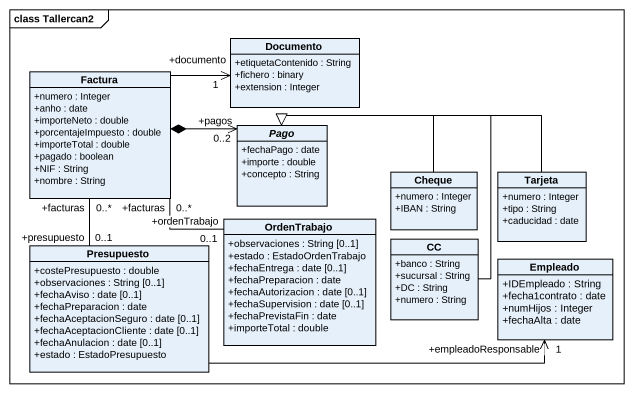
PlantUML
@startuml
mainframe class Tallercan2
hide circle
hide empty members
skinparam classAttributeIconSize 0
class Documento {
  +etiquetaContenido : String
  +fichero : binary
  +extension : Integer
}
class Factura {
  +numero : Integer
  +anho : date
  +importeNeto : double
  +porcentajeImpuesto : double
  +importeTotal : double
  +pagado : boolean
  +NIF : String
  +nombre : String
}
abstract class Pago {
  +fechaPago : date
  +importe : double
  +concepto : String
}
class Cheque {
  +numero : Integer
  +IBAN : String
}
class Tarjeta {
  +numero : Integer
  +tipo : String
  +caducidad : date
}
class OrdenTrabajo {
  +observaciones : String [0..1]
  +estado : EstadoOrdenTrabajo
  +fechaEntrega : date [0..1]
  +fechaPreparacion : date
  +fechaAutorizacion : date [0..1]
  +fechaSupervision : date [0..1]
  +fechaPrevistaFin : date
  +importeTotal : double
}
class Presupuesto {
  +costePresupuesto : double
  +observaciones : String [0..1]
  +fechaAviso : date [0..1]
  +fechaPreparacion : date
  +fechaAceptacionSeguro : date [0..1]
  +fechaAceptacionCliente : date [0..1]
  +fechaAnulacion : date [0..1]
  +estado : EstadoPresupuesto
}
class CC {
  +banco : String
  +sucursal : String
  +DC : String
  +numero : String
}
class Empleado {
  +IDEmpleado : String
  +fecha1contrato : date
  +numHijos : Integer
  +fechaAlta : date
}
Documento "+documento\n1" <-left- Factura
Factura *-right-> "+pagos\n0..2" Pago
Cheque -left-|> Pago
Tarjeta -left-|> Pago
OrdenTrabajo "+ordenTrabajo\n0..1" -up- "+facturas\n0..*" Factura
Presupuesto "+presupuesto\n0..1" -up- "+facturas\n0..*" Factura
Presupuesto -right-> "+empleadoResponsable\n1" Empleado
CC -up-|> Pago
@enduml
